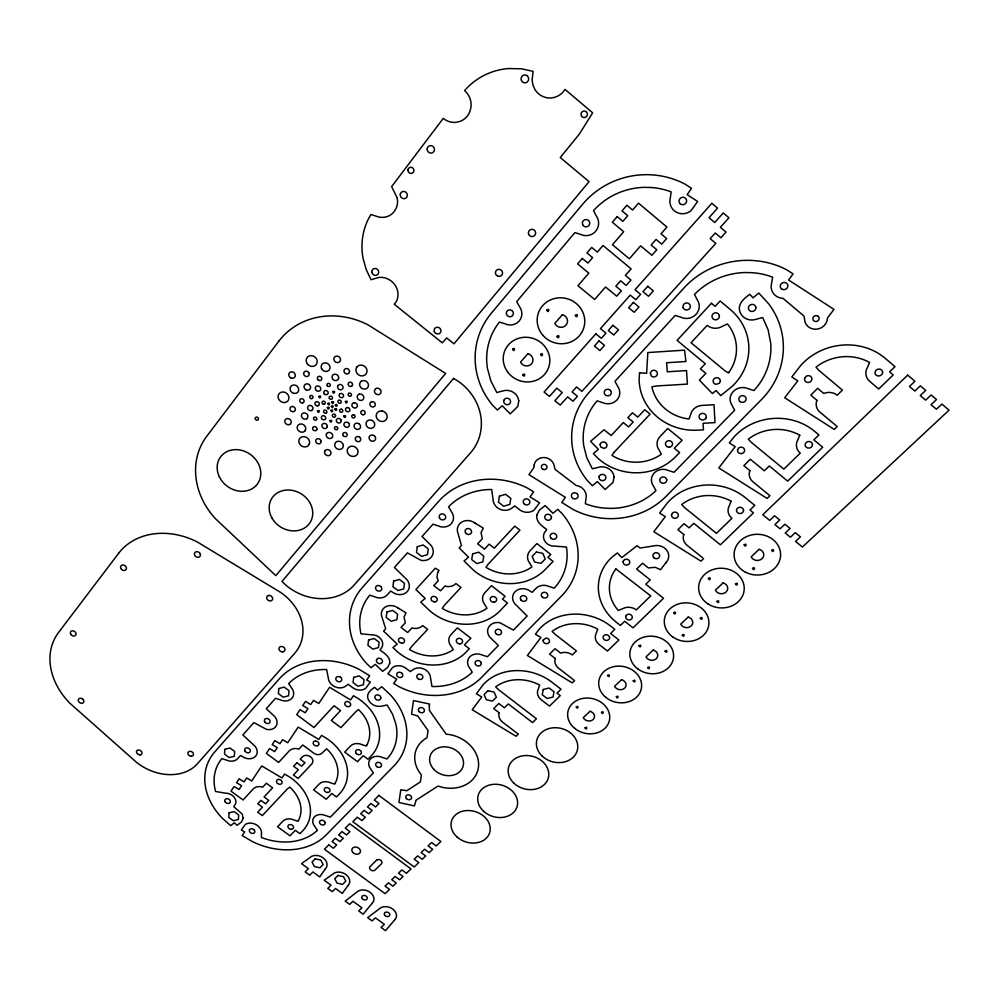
<?xml version="1.0" encoding="UTF-8"?>
<svg xmlns="http://www.w3.org/2000/svg" width="999" height="999" viewBox="0 0 999 999"><rect width="100%" height="100%" fill="white"/><g stroke="black" fill="none" stroke-linecap="round" stroke-linejoin="round"><path stroke-width="1.5" d="M665.883 562.724L660.539 569.717L655.307 567.307L648.388 567.944L642.507 563.261L636.638 569.093L650.212 579.882L645.804 584.215L663.523 598.276L633.029 627.834L624.687 621.266L620.416 625.436L616.246 622.165A51.523 45.03 7.9 0 1 612.325 556.868L617.32 552.971L621.853 557.554L637.1 545.716L640.034 548.051L653.421 545.966A11.563 10.227 6.8 0 1 666.783 550.287A11.563 10.227 6.8 0 1 665.883 562.724L665.571 563.124M475.574 523.576L475.199 523.201A11.251 9.965 21.2 0 0 461.688 522.115A11.251 9.965 21.2 0 0 458.116 533.741L461.451 545.491L459.19 547.964L468.581 557.18L464.023 560.951L473.176 569.929A50.912 45.18 18.2 0 0 545.429 569.33L553.071 561.401L547.964 557.367L550.749 554.47L536.913 543.556L529.994 550.861A11.276 9.965 15.6 0 0 529.645 563.049L531.93 566.945L530.894 567.669A39.835 35.352 18.2 0 1 487.15 568.044L485.964 567.32L488.036 564.323L519.93 530.169L514.772 526.111L494.28 548.151L489.148 544.13L484.503 549.163L477.659 543.806L482.305 538.773L481.056 532.654L483.266 528.084L475.199 523.201M398.663 608.403L398.214 608.141A10.814 9.216 23.7 0 0 385.327 606.98A10.814 9.216 23.7 0 0 382.217 617.807L385.676 628.833L383.591 631.118L397.202 644.08L392.944 647.539L397.427 651.81A48.901 41.783 21.6 0 0 466.146 652.047L469.355 648.726L464.398 644.917L470.829 638.211L457.392 627.859L450.999 634.602A10.827 9.228 19.6 0 0 450.986 646.003L453.246 649.662L452.285 650.337A38.274 32.705 21.6 0 1 410.689 650.199L409.528 649.512L411.426 646.74L427.622 629.395L422.652 625.574A10.627 9.066 22.4 0 1 413.087 628.221L412 627.859L407.692 632.517L401.061 627.434L405.357 622.777L404.008 617.045L406.006 612.799L398.214 608.141M378.883 795.404L374.3 800.037L378.971 803.508L375.549 806.955L370.879 803.496L367.482 806.93L372.14 810.389L368.731 813.81L364.086 810.364L360.701 813.785L365.347 817.219L361.963 820.616L357.33 817.194L352.847 821.715L414.198 866.982L418.781 862.599L414.21 859.215L417.657 855.906L422.24 859.29L425.711 855.981L421.116 852.584L424.587 849.25L429.183 852.659L432.679 849.325L428.072 845.903L431.58 842.557L436.188 845.978L440.884 841.495L378.721 795.291M512.587 349.238C514.473 353.434 515.709 345.979 512.587 349.238M518.756 400.761L517.844 406.381L510.214 413.861L502.235 405.756L497.352 410.04L492.507 405.132A77.747 73.526 17.4 0 1 491.496 313.024L582.579 204.32A81.856 79.67 -10 0 1 685.102 184.166L691.483 188.312L687.15 194.668L697.652 201.486L690.971 210.702A13.074 12.675 -31.1 0 1 682.367 213.736L680.843 213.636A13.074 12.675 -31.1 0 1 670.292 198.114L671.141 191.883A69.431 67.57 -9.9 0 0 650.724 187.462L643.718 187.362A69.431 67.57 -9.9 0 0 594.368 209.703L593.531 210.639L596.366 216.059A12.575 12.463 12.4 0 1 580.769 234.453L574.887 232.605L516.72 301.611L519.542 306.718A12.125 11.576 27.7 0 1 505.057 323.813L499.475 322.04L496.778 325.674A65.959 62.375 17.4 0 0 487.475 368.581L490.884 381.006L496.828 392.545L502.859 390.921A11.788 10.952 21.9 0 1 518.031 397.914L518.756 400.761M522.814 374.812C524.675 378.958 525.924 371.603 522.814 374.812M534.14 465.022L534.078 467.257L528.983 474.687L565.372 497.352L561.75 502.397L573.189 509.515A76.523 70.33 9.5 0 0 666.058 496.378L761.513 399.513A80.732 75.849 -6.2 0 0 768.581 303.696L758.803 293.019L753.021 297.852L749.774 294.305C744.155 298.339 737.162 304.046 739.972 311.913A12.837 12.038 -15.4 0 0 755.956 319.318L762.687 317.507L768.144 329.882L770.704 343.044A68.494 64.336 -6.1 0 1 757.042 386.963L753.933 390.547L748.239 388.736A12.425 11.426 -6.2 0 0 733.341 391.421A12.425 11.426 -6.2 0 0 732.067 405.319L734.615 410.289L674.025 472.302L668.468 470.517A11.863 10.752 4.8 0 0 654.32 472.889A11.863 10.752 4.8 0 0 653.408 485.964L655.968 490.659L655.169 491.433A64.91 59.64 9.5 0 1 609.939 508.379L603.646 508.041A64.91 59.64 9.5 0 1 585.339 503.721L585.963 498.638A11.576 10.465 13 0 0 576.136 485.427L555.057 469.38L554.333 466.483A10.252 9.353 16.1 0 0 544.492 457.554A10.252 9.353 16.1 0 0 534.14 465.022M540.571 354.458C542.445 358.666 543.743 351.198 540.571 354.458M755.881 307.355L755.669 309.053A3.771 3.546 -15.4 0 1 749.675 310.689L749.075 310.065A3.771 3.546 -15.4 0 1 750.786 304.658A3.771 3.546 -15.4 0 1 755.881 307.355M536.863 515.047C535.676 521.765 542.057 526.073 546.728 529.482L545.679 530.981A10.04 8.941 14.6 0 0 545.317 541.908L547.09 543.706A10.04 8.941 14.6 0 0 554.383 546.078L566.408 547.052L566.545 547.764A61.701 54.495 18.1 0 1 556.83 585.127L554.258 588.136L549.075 586.45A11.164 9.728 14.9 0 0 535.939 588.423L532.142 592.357L530.469 591.333A11.101 9.653 16.3 0 0 514.997 591.783A11.101 9.653 16.3 0 0 516.683 605.606L527.147 616.008L513.399 630.107L499.975 622.752A10.939 9.378 17.5 0 0 488.486 627.497A10.939 9.378 17.5 0 0 491.708 638.96L498.376 645.504L487.412 656.743L482.355 655.082A10.777 9.128 18.3 0 0 469.805 656.818A10.777 9.128 18.3 0 0 469.705 668.081L472.252 672.202L471.578 672.851A59.253 50.4 21.4 0 1 431.955 686.513L430.532 677.759A10.627 8.904 21 0 0 423.738 668.905A10.627 8.904 21 0 0 412.5 670.042L410.289 671.603L406.156 668.456A10.602 8.866 22.1 0 0 400.449 665.908L399.213 665.759A10.602 8.866 22.1 0 0 392.52 667.544L387.874 673.838L396.703 679.183L393.718 683.453L399.051 686.688A69.855 59.428 21.4 0 0 481.593 677.359L561.513 596.016A72.727 64.248 18.1 0 0 562.462 514.035L557.792 509.34L552.934 513.311L545.217 505.556L539.26 510.277L536.863 515.047M546.84 310.19C548.726 314.498 550.049 306.818 546.84 310.19M543.131 640.209L543.306 641.658A3.234 2.772 14.6 0 0 547.44 643.556L548.176 643.256A3.234 2.772 14.6 0 0 545.978 638.061L543.131 640.209M557.005 336.438C558.866 340.696 560.202 333.129 557.005 336.438M575.362 315.422C577.235 319.73 578.608 312.038 575.362 315.422M576.273 707.067C577.922 710.551 579.158 704.557 576.273 707.067M585.077 727.896C586.7 731.343 587.949 725.424 585.077 727.896M600.112 444.518L600.674 446.94L603.821 448.376A3.484 3.197 10 0 0 605.007 442.307L604.133 442.033A3.484 3.197 10 0 0 600.112 444.518M614.073 476.973L612.986 482.392L605.132 489.522L597.377 481.618L592.37 485.701L587.662 480.919A77.447 71.266 5 0 1 589.398 392.083L683.728 288.236A82.055 76.598 -11.5 0 1 786.837 269.88L793.094 273.926L788.573 280.007L833.978 309.378L827.409 318.019L827.11 320.554A11.526 10.602 -18.2 0 1 814.784 329.195A11.526 10.602 -18.2 0 1 804.582 319.33L804.02 316.059L782.979 298.314L781.717 298.214A13.074 12.2 -20.1 0 1 771.628 283.154L772.652 277.16A69.605 64.972 -11.5 0 0 752.372 272.702L745.366 272.527A69.605 64.972 -11.5 0 0 695.366 293.544L694.492 294.43L697.177 299.688A12.587 12 -8.8 0 1 681.043 317.257L675.212 315.409L614.972 381.331L617.657 386.288A12.025 11.264 8.8 0 1 616.932 399.987A12.025 11.264 8.8 0 1 602.647 402.622L597.115 400.849L594.305 404.333A65.697 60.452 5 0 0 583.716 445.616L586.75 457.629L592.357 468.818L598.438 467.32A11.713 10.652 10.4 0 1 613.423 474.225L614.073 476.973M601.498 712.399C603.121 715.883 604.407 709.889 601.498 712.399M639.497 372.852L639.123 379.632A55.632 51.898 -2.9 0 0 697.502 430.169L703.458 429.845L703.059 423.276L715.009 422.639L713.998 404.732L701.972 405.407A12.213 11.251 -1.5 0 0 690.709 414.423L689.01 418.968L687.537 418.793A43.531 40.609 -2.9 0 1 652.197 388.186L651.885 386.788L656.281 385.976L687.387 384.103L686.513 370.592L667.257 371.79L666.62 362.749L685.938 361.526L684.54 350.162L647.814 352.56L646.653 373.239L639.497 372.852M609.602 637.524L609.565 638.261A3.272 2.822 11 0 1 604.245 639.66A3.272 2.822 11 0 1 605.244 634.877L606.081 634.765A3.272 2.822 11 0 1 609.602 637.524M607.579 675.449C609.24 679.008 610.539 672.851 607.579 675.449M623.089 561.475L623.039 562.25A3.372 2.972 9.2 0 0 629.42 563.523L629.695 562.799A3.372 2.972 9.2 0 0 627.01 559.215L624.487 559.602L623.089 561.475M616.333 696.79C617.969 700.311 619.28 694.23 616.333 696.79M625.736 616.42L625.686 617.17A3.322 2.872 9.5 0 0 629.233 619.954L630.082 619.842A3.322 2.872 9.5 0 0 632.242 616.745A3.322 2.872 9.5 0 0 629.008 614.198A3.322 2.872 9.5 0 0 625.736 616.42M650.299 372.977L651.473 376.173A3.596 3.372 1.8 0 0 657.23 372.552L656.805 371.765A3.596 3.372 1.8 0 0 651.81 370.829L650.299 372.977M633.254 680.806C634.889 684.365 636.238 678.209 633.254 680.806M639.01 645.754C640.671 649.4 642.045 643.081 639.01 645.754M429.308 705.719L429.37 710.389L446.128 734.103L450.749 734.777A32.53 26.486 18.8 0 1 478.334 767.969A32.53 26.486 18.8 0 1 442.42 787.349L437.974 786.076L416.046 800.224L414.398 805.918L398.951 802.497L400.761 789.784L406.868 790.709L420.367 781.917L421.416 774.924A32.53 26.486 18.8 0 1 426.985 737.749L428.059 730.519L417.669 715.896L411.538 714.185L413.474 700.586L429.57 704.02L429.308 705.719M647.689 667.594C649.338 671.191 650.711 664.959 647.689 667.594M224.85 749.325L224.5 754.12L229.233 757.592L234.315 756.28L234.69 751.485L229.945 748.001L224.85 749.325M671.54 514.51L671.653 516.108A3.459 3.097 4.7 0 0 676.036 518.131L676.847 517.782A3.459 3.097 4.7 0 0 674.712 512.075L673.014 512.562L671.54 514.51M665.109 651.136C666.758 654.782 668.169 648.463 665.109 651.136M229.108 812.786L228.759 817.369L233.379 820.728L238.349 819.517L238.724 814.947L234.091 811.575L229.108 812.786M673.726 612.762C675.386 616.483 676.835 609.989 673.726 612.762M682.329 635.139C683.978 638.823 685.426 632.417 682.329 635.139M261.451 833.653L261.401 837.474A54.658 42.845 24.7 0 0 276.636 841.445L281.768 841.932A54.658 42.845 24.7 0 0 316.845 830.856L317.42 830.306L314.922 826.66A9.928 7.78 22.8 0 1 314.46 816.845A9.928 7.78 22.8 0 1 325.686 815.596L330.319 817.157L373.351 772.964L370.841 769.143A10.24 8.254 21.5 0 1 370.567 758.815A10.24 8.254 21.5 0 1 382.255 757.392L386.988 758.978L389.148 756.418A56.668 46.091 23.6 0 0 395.941 724.275L392.657 714.397L387.137 705.007L381.93 706.081A10.49 8.666 22.6 0 1 368.469 699.937C365.484 694.455 370.417 689.959 374.662 687.312L377.585 690.059L381.743 686.725L390.547 695.017A66.796 54.333 23.6 0 1 393.918 765.971L326.099 835.002A64.436 50.512 24.7 0 1 252.048 841.395L242.145 835.564L244.63 831.892L241.333 829.944L245.242 824.562A9.79 7.555 24.9 0 1 251.199 823.139L252.322 823.288A9.79 7.555 24.9 0 1 261.451 833.653M719.367 316.071L719.292 316.995A3.721 3.521 -11.1 0 1 713.174 318.993A3.721 3.521 -11.1 0 1 714.51 312.999L715.471 312.812A3.721 3.521 -11.1 0 1 719.367 316.071M720.404 380.781L719.467 383.241L716.008 384.328A3.646 3.384 -5.1 0 1 713.199 380.344L713.523 379.508A3.646 3.384 -5.1 0 1 720.404 380.781M700.311 618.156C701.96 621.89 703.458 615.396 700.311 618.156M708.403 578.496C710.064 582.305 711.6 575.636 708.403 578.496M278.833 688.536L278.371 693.593L283.216 697.202L288.536 695.779L289.023 690.721L284.166 687.087L278.833 688.536M716.92 601.448C718.568 605.219 720.104 598.651 716.92 601.448M737.587 449.712L737.662 451.386A3.596 3.259 -3 0 0 742.17 453.471L743.019 453.096A3.596 3.259 -3 0 0 740.921 447.115L739.148 447.652L737.587 449.712M735.489 583.916C737.137 587.737 738.711 581.068 735.489 583.916M743.518 510.277L743.443 511.101A3.521 3.134 -0.3 0 1 737.624 512.737A3.521 3.134 -0.3 0 1 738.935 507.43L739.847 507.292A3.521 3.134 -0.3 0 1 743.518 510.277M744.155 544.88C745.828 548.788 747.439 541.945 744.155 544.88M376.473 659.964L376.473 661.238A3.122 2.622 23.3 0 0 380.844 663.486A3.122 2.622 23.3 0 0 381.73 659.44L381.181 658.94A3.122 2.622 23.3 0 0 376.473 659.964M752.584 568.419C754.233 572.277 755.856 565.521 752.584 568.419M380.806 697.851L380.744 698.463A3.084 2.547 22.6 0 1 376.111 699.425L375.562 698.95A3.084 2.547 22.6 0 1 376.436 695.004A3.084 2.547 22.6 0 1 380.744 697.215L380.806 697.851M771.74 550.324C773.388 554.233 775.049 547.377 771.74 550.324M804.595 378.371L804.645 380.144A3.746 3.422 -12.4 0 0 809.29 382.292L810.177 381.905A3.746 3.422 -12.4 0 0 808.129 375.612L806.28 376.186L804.595 378.371M397.028 197.54C398.738 203.621 396.353 210.514 391.358 214.385A17.27 16.159 54.6 0 1 379.245 217.145L370.916 214.523L368.581 218.606A65.31 61.776 46.1 0 0 363.074 258.404L366.296 269.792L371.091 279.732L378.396 277.51A16.621 15.422 42.7 0 1 394.692 284.578A16.621 15.422 42.7 0 1 396.153 301.81L394.255 304.258L442.257 342.832L446.678 337.949L453.983 343.818L589.048 181.643L560.264 157.53L579.27 134.178L592.657 112.812L564.997 89.398A18.519 17.832 -88 0 1 555.919 96.928L552.672 97.79A18.519 17.832 -88 0 1 535.089 89.785L532.917 85.04L532.105 79.845L533.154 71.354L521.291 68.781L508.116 68.556A68.919 66.945 74.8 0 0 467.332 87.575L464.597 90.597A18.132 17.233 72.6 0 1 470.954 107.38L469.742 111.9A18.132 17.233 72.6 0 1 460.327 121.291L455.981 122.34A18.132 17.233 72.6 0 1 443.256 118.369L391.645 186.601L397.028 197.54M812.462 444.617L812.362 445.479A3.671 3.284 -8 0 1 806.28 447.252A3.671 3.284 -8 0 1 807.766 441.658L808.703 441.508A3.671 3.284 -8 0 1 812.462 444.617M353.658 677.384L353.047 682.542L357.917 686.226L363.411 684.752L364.048 679.595L359.165 675.911L353.658 677.384M368.581 640.047L367.919 645.354L372.864 649.113L378.471 647.577L379.145 642.257L374.188 638.486L368.581 640.047M386.9 612L386.201 617.432L391.196 621.253L396.89 619.655L397.614 614.223L392.607 610.389L386.9 612M393.618 581.106L392.907 586.663L397.952 590.546L403.721 588.886L404.458 583.341L399.413 579.432L393.618 581.106M417.27 546.703L416.483 552.41L421.59 556.368L427.485 554.632L428.284 548.926L423.164 544.954L417.27 546.703M503.846 400.374L503.771 401.935A3.472 3.222 21.9 0 0 508.603 404.458A3.472 3.222 21.9 0 0 509.802 399.525L509.203 398.951A3.472 3.222 21.9 0 0 503.846 400.374M882.604 372.29L882.479 373.201A3.846 3.447 -16.4 0 1 876.111 375.137A3.846 3.447 -16.4 0 1 877.784 369.23L878.77 369.043A3.846 3.447 -16.4 0 1 882.604 372.29M321.091 441.483L320.791 442.694A2.797 2.473 34.3 0 1 316.408 442.782A2.797 2.473 34.3 0 1 317.382 438.773A2.797 2.473 34.3 0 1 321.091 441.483M472.627 553.896L471.74 559.627L476.835 563.598L482.842 561.863L483.753 556.143L478.646 552.147L472.627 553.896M551.386 517.594L551.273 518.306A3.372 3.022 15.2 0 1 546.041 519.567L545.466 519.018A3.372 3.022 15.2 0 1 546.69 514.435A3.372 3.022 15.2 0 1 551.361 516.87L551.386 517.594M499.425 496.166L498.451 502.135L503.646 506.243L509.827 504.395L510.826 498.414L505.619 494.293L499.425 496.166M599.15 476.461L599.038 477.947A3.447 3.134 10.4 0 0 603.796 480.432A3.447 3.134 10.4 0 0 605.144 475.686L604.57 475.124A3.447 3.134 10.4 0 0 599.15 476.461M331.343 406.306C332.48 410.502 334.765 403.908 331.343 406.306M543.244 689.497L542.245 694.755L547.115 698.513L553.009 697.027L554.033 691.77L549.138 687.999L543.244 689.497M318.856 396.428C319.755 400.674 322.44 394.23 318.856 396.428M317.47 410.926C318.356 415.147 321.016 408.766 317.47 410.926M327.797 403.446C328.683 407.692 331.381 401.261 327.797 403.446M327.385 407.592C328.271 411.825 330.956 405.407 327.385 407.592M332.829 391.67C333.716 395.941 336.438 389.46 332.829 391.67M340.497 359.99L340.309 360.789A3.459 3.134 38.8 0 1 333.891 359.578L333.853 358.728A3.459 3.134 38.8 0 1 337.5 356.144A3.459 3.134 38.8 0 1 340.497 359.99M331.78 402.098C332.667 406.343 335.364 399.912 331.78 402.098M338.661 378.059L338.461 378.858A3.447 3.097 37.5 0 1 332.08 377.634L332.055 376.798A3.447 3.097 37.5 0 1 335.676 374.25A3.447 3.097 37.5 0 1 338.661 378.059M330.944 410.389C331.83 414.61 334.528 408.216 330.944 410.389M327.297 426.498L327.135 427.147A2.81 2.498 34.9 0 1 323.651 428.296A2.81 2.498 34.9 0 1 322.04 424.8L322.377 424.238A2.81 2.498 34.9 0 1 327.297 426.498M337.724 385.989L337.562 386.65A2.86 2.572 36.6 0 0 342.545 388.948L342.894 388.361A2.86 2.572 36.6 0 0 341.283 384.777A2.86 2.572 36.6 0 0 337.724 385.989M326.436 434.041L326.248 434.815A3.372 2.985 34.1 0 0 329.183 438.486A3.372 2.985 34.1 0 0 332.729 436.076L332.692 435.264A3.372 2.985 34.1 0 0 326.436 434.041M329.907 420.679C330.794 424.887 333.479 418.531 329.907 420.679M335.352 404.907C336.238 409.153 338.948 402.722 335.352 404.907M334.927 409.041C335.814 413.286 338.511 406.868 334.927 409.041M324.725 451.223L324.538 451.985A3.347 2.96 33.2 0 0 327.447 455.619A3.347 2.96 33.2 0 0 330.969 453.246L330.944 452.447A3.347 2.96 33.2 0 0 324.725 451.223M345.367 401.536C346.228 405.794 348.963 399.338 345.367 401.536M343.831 416.034C344.705 420.267 347.415 413.873 343.831 416.034M243.169 818.281L241.583 821.877L237.1 825.286L234.303 822.789L230.682 825.661L222.253 818.156A64.548 50.674 25.2 0 1 214.897 751.735L279.545 678.596A66.908 54.508 24.1 0 1 359.028 669.305L369.667 675.724L366.733 679.994L370.267 682.117L365.709 688.323A10.514 8.716 23.8 0 1 359.165 690.059L357.942 689.909A10.514 8.716 23.8 0 1 352.322 687.387L348.214 684.29L346.104 685.814A10.502 8.679 24.7 0 1 335.202 686.912A10.502 8.679 24.7 0 1 328.334 678.234L326.636 669.555A56.756 46.229 24.1 0 0 289.285 682.979L288.686 683.603L291.333 687.574A10.365 8.442 26.6 0 1 291.933 698.289A10.365 8.442 26.6 0 1 280.332 699.887L275.537 698.289L266.258 708.691L272.827 714.797A10.24 8.229 26.5 0 1 276.573 725.237A10.24 8.229 26.5 0 1 266.508 729.395L253.883 722.602L242.844 734.989L252.959 744.292A10.102 8.004 26.5 0 1 255.582 756.255A10.102 8.004 26.5 0 1 242.108 756.355L240.559 755.456L237.625 758.716A10.065 7.942 27.1 0 1 226.511 760.114L221.915 758.578L220.017 761.051A54.77 42.982 25.2 0 0 215.609 791.508L225.886 793.218A8.716 6.768 26.2 0 1 232.193 795.341L233.841 796.827A8.716 6.768 26.2 0 1 234.515 805.506L233.766 806.655L242.22 814.098L243.169 818.281M389.76 663.124L387.787 667.282L382.617 671.303L375.249 664.347L371.079 667.744L366.608 663.536A69.893 59.503 22 0 1 362.412 587.499L438.673 501.348A72.752 64.348 18.9 0 1 527.847 488.274L533.603 491.858L530.069 496.903L539.547 502.797L534.078 510.102A11.464 10.315 17.2 0 1 526.648 512.3L525.299 512.162A11.464 10.315 17.2 0 1 519.193 509.415L514.81 505.944L512.362 507.767A11.426 10.265 19.1 0 1 500.137 509.34A11.426 10.265 19.1 0 1 493.044 499.5L491.695 489.51A61.701 54.583 18.9 0 0 449.238 506.118L448.539 506.868L451.236 511.376A11.264 9.99 23.4 0 1 451.236 523.751A11.264 9.99 23.4 0 1 438.236 525.911L432.992 524.213L422.04 536.488L428.971 543.331A11.101 9.715 23.7 0 1 432.48 555.269A11.101 9.715 23.7 0 1 421.041 560.339L407.43 552.872L394.418 567.469L405.082 577.897A10.939 9.428 24.1 0 1 407.267 591.583A10.939 9.428 24.1 0 1 392.307 592.07L390.646 591.071L387.2 594.904A10.902 9.353 25.1 0 1 374.787 596.815L369.78 595.179L367.532 598.076A59.303 50.487 22 0 0 360.839 633.166L361.001 633.828L372.115 634.865A9.428 7.93 23.9 0 1 378.971 637.125L380.706 638.786A9.428 7.93 23.9 0 1 380.931 648.726L380.045 650.049C384.353 653.209 390.459 656.88 389.76 663.124M437.662 572.489L436.95 577.347L438.261 580.756L433.803 585.601L440.534 590.809L444.992 585.976L446.103 586.351A10.827 9.428 21.5 0 0 455.931 583.541L460.989 587.462L444.193 605.494L442.22 608.379L443.394 609.078A39.011 33.966 20.5 0 0 485.989 608.965L486.988 608.266L484.715 604.495A11.039 9.578 18.2 0 1 484.865 592.707L491.496 585.701L505.132 596.316L502.46 599.113L507.492 603.034L500.174 610.651A49.85 43.407 20.5 0 1 429.807 610.826L420.754 602.097L425.149 598.476L415.871 589.522L435.302 568.194L439.036 570.441L437.662 572.489M499.25 712.874L498.951 713.761A10.44 8.691 16.2 0 0 502.734 722.252L518.269 734.103L516.046 736.263L472.227 709.752L481.718 696.99L476.423 693.768L482.817 685.127A48.214 40.235 15.6 0 1 552.047 682.292L561.026 689.223L557.005 693.131L560.264 695.641L549.487 706.118L541.371 699.874A10.814 9.091 14.4 0 1 538.361 688.798L539.66 685.127L538.511 684.502A37.737 31.481 15.6 0 0 496.64 686.213L495.679 686.925L498.401 689.572L536.451 718.756L532.542 722.552L508.254 703.945L504.383 707.779L498.788 703.496L493.668 708.591L499.25 712.874M555.319 658.528L554.982 659.465A10.752 9.153 13.5 0 0 558.728 668.319L574.575 680.606L572.227 682.879L527.385 655.494L540.859 637.537L535.427 634.203L538.848 629.62A49.65 42.37 12.7 0 1 610.639 626.073L614.81 629.345L610.576 633.478L618.881 639.997L607.479 651.048L599.213 644.58A11.139 9.578 11 0 1 596.316 633.004L597.752 629.145L596.565 628.508A38.861 33.154 12.7 0 0 553.146 630.631L552.135 631.393L554.907 634.14L576.411 650.911L572.302 654.957A10.752 9.153 13.5 0 0 561.75 652.759L560.726 653.171L555.019 648.726L549.612 654.108L555.319 658.528M683.853 534.552L683.441 535.589A11.513 10.202 3.8 0 0 687.075 545.304L703.608 558.578L700.973 561.138L653.821 531.705L665.346 516.658L659.627 513.074L667.407 502.872A53.222 47.215 2.6 0 1 745.192 497.564L754.757 505.357L749.974 510.014L753.433 512.837L720.416 544.817L693.756 523.314L689.16 527.872L683.978 523.701L677.884 529.757L683.853 534.552M731.093 501.211L729.37 505.519A11.976 10.664 -0.3 0 0 731.942 518.281L716.483 533.366L684.54 507.579L681.68 504.582L682.804 503.721A41.646 36.951 2.6 0 1 729.844 500.536L731.093 501.211M749.924 470.654L749.487 471.753A11.951 10.727 -3.3 0 0 753.046 481.918L769.929 495.729L767.132 498.439L718.805 467.932L735.227 446.665L729.357 442.944L733.528 437.512A55.307 49.588 -4.6 0 1 814.497 431.231L818.93 434.927L813.86 439.872L822.714 447.215L787.687 481.118L769.267 465.984L764.372 470.791L750.299 459.253L743.843 465.671L749.924 470.654M799.762 435.202L797.864 439.747A12.475 11.189 -8 0 0 800.261 453.121L783.853 469.118L751.236 442.307L748.326 439.185L749.512 438.274A43.282 38.799 -4.6 0 1 798.476 434.49L799.762 435.202M816.982 400.324L816.495 401.486A12.475 11.251 -11.7 0 0 819.979 412.175L837.237 426.548L834.265 429.433L784.69 397.764L797.801 380.869L791.795 377.023L800.649 365.559A57.792 51.985 -13 0 1 885.014 358.166L895.004 366.621L889.597 371.878L893.218 374.937L878.733 388.973L869.717 381.381A13.074 11.713 -16.4 0 1 867.519 367.295L869.592 362.487L868.268 361.75A45.23 40.684 -13 0 0 817.257 366.208L815.996 367.182L818.955 370.442L842.407 390.097L837.187 395.229A12.475 11.251 -11.7 0 0 825.087 392.982L823.85 393.531L817.619 388.311L810.763 395.142L816.982 400.324M316.87 429.383L316.371 430.232A2.248 1.986 35.2 0 1 312.837 429.42A2.248 1.986 35.2 0 1 314.498 426.598A2.248 1.986 35.2 0 1 316.87 429.383M349.463 372.14L348.813 373.251A2.872 2.61 37.4 0 1 344.28 372.227A2.872 2.61 37.4 0 1 346.453 368.531A2.872 2.61 37.4 0 1 349.463 372.14M298.439 820.466L297.964 821.29L293.956 819.942A9.865 7.667 23.7 0 0 282.867 821.178L277.572 826.747L290.01 835.826L295.342 830.306L299.937 833.678L302.622 830.906A44.73 34.915 24.9 0 0 289.735 777.11L284.615 774.075L281.98 777.959L261.701 765.933L251.711 780.956L246.666 777.971L244.118 781.83L239.086 778.845L236.551 782.692L241.583 785.676L239.061 789.497L234.028 786.525L230.994 791.146L243.082 799.974L253.209 788.973A9.753 7.63 25.2 0 1 261.676 786.875L262.687 787.2L266.358 783.228L272.602 787.811L264.098 796.952L268.756 800.374L265.584 803.77L260.926 800.361L257.767 803.758L262.412 807.155L257.692 812.212L262.325 815.596L287.325 788.96L289.722 787.1L290.622 787.936A35.002 27.323 24.9 0 1 298.439 820.466M309.265 444.13L308.616 445.242A5.582 4.92 34.9 0 1 301.136 445.641A5.582 4.92 34.9 0 1 299.812 438.374L300.761 437.5A5.582 4.92 34.9 0 1 307.305 437.962A5.582 4.92 34.9 0 1 309.265 444.13M339.548 394.168L339.273 394.63A2.285 2.048 36 0 0 342.732 397.352L343.119 396.99A2.285 2.048 36 0 0 342.62 393.981A2.285 2.048 36 0 0 339.548 394.168M325.574 418.693L325.312 419.143A2.26 2.01 35.4 0 1 322.277 419.318A2.26 2.01 35.4 0 1 321.753 416.358L322.14 415.996A2.26 2.01 35.4 0 1 325.574 418.693M356.93 366.945L356.243 368.132A5.757 5.232 36.7 0 0 364.96 375.037L365.959 374.101A5.757 5.232 36.7 0 0 364.735 366.433A5.757 5.232 36.7 0 0 356.93 366.945M335.115 783.303L334.615 784.153L330.519 782.779A10.065 7.98 23.1 0 0 319.131 784.128L313.624 789.909L326.248 799.237L331.793 793.481L336.463 796.94L339.26 794.068A45.604 36.326 24.3 0 0 326.785 738.511L321.578 735.401L318.831 739.435L298.189 727.11L287.737 742.719L282.605 739.66L279.945 743.668L274.812 740.609L272.165 744.605L277.285 747.652L274.638 751.623L269.53 748.588L266.358 753.383L278.621 762.437L289.161 750.998A9.94 7.942 24.7 0 1 297.877 748.775L298.901 749.113L302.734 744.979L313.823 753.209A5.994 4.82 24.1 0 0 321.928 753.159L326.636 748.838L327.56 749.7A35.689 28.422 24.3 0 1 335.115 783.303M366.758 745.154L366.233 746.028L362.063 744.642A10.252 8.279 22.5 0 0 350.387 746.103L344.68 752.11L357.492 761.675L363.236 755.694L367.982 759.24L370.879 756.255A46.466 37.712 23.9 0 0 358.766 698.913L353.471 695.716L350.599 699.912L329.608 687.3L318.731 703.508L313.511 700.374L310.726 704.532L305.519 701.398L302.759 705.544L307.967 708.666L305.219 712.786L300.012 709.677L296.715 714.647L313.961 727.509L334.053 705.744L340.497 710.564L331.318 720.454L340.921 727.634L355.919 711.613L358.491 709.59L359.415 710.476A36.364 29.52 23.9 0 1 366.758 745.154M325.324 868.955L319.717 876.91L312.912 871.952L309.727 875.161L305.195 871.865L308.379 868.643L301.548 863.673L309.84 857.641A9.778 7.53 22.4 0 1 323.064 857.779A9.778 7.53 22.4 0 1 325.324 868.955M614.285 452.06L611.925 455.369L613.186 456.143A42.308 39.173 6.1 0 0 660.177 455.007L661.326 454.195L659.053 449.975A12.013 11.014 3.1 0 1 659.964 436.613L667.732 428.496L682.117 440.222L674.313 448.276L679.607 452.584L675.724 456.593A54.071 50.062 6.1 0 1 598.101 458.429L593.356 453.583L598.426 449.388L590.584 441.333L604.07 429.77L611.163 435.514L623.276 422.565L628.608 426.898L633.191 422.028L627.847 417.682L632.442 412.762L637.799 417.132L644.73 409.74L650.099 414.11L614.285 452.06M347.977 885.539L342.295 893.418L335.527 888.486L332.317 891.657L327.797 888.373L331.019 885.189L324.225 880.244L332.567 874.3A9.753 7.492 21.4 0 1 345.816 874.462A9.753 7.492 21.4 0 1 347.977 885.539M729.332 371.728L728.446 372.952L724.675 370.579L691.046 342.732L707.23 325.374A12.662 11.963 -11.1 0 0 722.527 326.223L727.409 323.938L728.333 325.087A43.906 41.321 -5 0 1 729.332 371.728M705.868 418.169L705.331 418.881A3.596 3.309 -1.5 0 1 700.262 419.155L699.65 418.506A3.596 3.309 -1.5 0 1 700.199 414.273A3.596 3.309 -1.5 0 1 704.819 414.023A3.596 3.309 -1.5 0 1 705.868 418.169M372.177 903.296L363.161 914.185L358.678 910.926L361.938 907.804L352.947 901.26L349.7 904.395L345.204 901.123L356.855 892.107A9.728 7.443 20.5 0 1 370.105 892.307A9.728 7.443 20.5 0 1 372.177 903.296M615.908 568.931L615.134 569.967A40.322 35.24 7.9 0 0 617.482 609.477L618.344 610.451L622.627 608.728A11.276 9.765 9.5 0 1 636.313 609.914L650.699 595.879L615.908 568.931M278.883 341.121L206.768 436.238A72.465 62.6 34.6 0 0 215.16 518.419L275.824 575.661L445.641 373.451L368.107 324.912A75.437 67.932 36.7 0 0 278.883 341.121M118.569 553.371L58.516 632.542A66.371 52.273 32.5 0 0 69.768 703.121L136.551 762.362A45.305 35.402 29.5 0 0 197.565 763.598L294.655 653.334A47.815 39.573 29.4 0 0 280.744 592.482L197.215 541.92A68.831 56.331 33.2 0 0 118.569 553.371M394.642 919.892L385.527 930.668L381.069 927.422L384.353 924.337L375.412 917.819L372.14 920.928L367.669 917.669L379.408 908.765A9.703 7.393 19.6 0 1 392.669 909.003A9.703 7.393 19.6 0 1 394.642 919.892M453.558 378.409L281.98 581.455L286.139 585.377A49.363 42.283 29.3 0 0 354.22 584.964L470.429 452.934A52.36 47.777 28.5 0 0 458.916 381.755L453.558 378.409M617.17 216.596L612.35 222.24L623.688 231.718L612.449 244.718L629.345 258.778L640.634 245.866L651.897 255.282L656.793 249.738L651.161 245.017L656.068 239.435L661.713 244.168L666.645 238.574L661.001 233.828L666.945 227.073L638.498 203.159L632.604 210.015L626.897 205.232L622.027 210.926L627.722 215.697L622.864 221.353L617.17 216.596M582.28 258.429L577.609 263.886L588.811 273.139L577.946 285.714L594.63 299.463L605.556 286.988L616.683 296.179L621.415 290.821L615.846 286.214L620.591 280.806L626.173 285.427L630.956 280.02L625.362 275.387L631.118 268.856L603.021 245.492L597.327 252.11L591.695 247.44L586.975 252.947L592.594 257.605L587.899 263.074L582.28 258.429M316.621 419.48L316.046 420.017A1.686 1.498 35.8 0 1 313.586 418.768A1.686 1.498 35.8 0 1 315.397 417.082A1.686 1.498 35.8 0 1 316.621 419.48M348.626 393.481L348.364 393.781A1.711 1.548 35.6 0 0 349.588 396.228A1.711 1.548 35.6 0 0 351.448 394.505A1.711 1.548 35.6 0 0 348.951 393.244L348.626 393.481M527.834 353.721L520.566 362.1L521.191 363.236A6.568 6.206 21.4 0 0 531.543 363.861A6.568 6.206 21.4 0 0 529.108 354.133L527.834 353.721M562.362 314.722L554.845 323.376L555.481 324.538A6.681 6.406 17.3 0 0 566.046 325.125A6.681 6.406 17.3 0 0 563.648 315.135L562.362 314.722M352.31 385.552L351.548 386.251A2.285 2.073 36.3 0 1 348.201 384.565A2.285 2.073 36.3 0 1 350.699 382.242A2.285 2.073 36.3 0 1 352.31 385.552M595.841 333.816L544.08 392.058L549.462 396.403L556.818 388.161L562.212 392.532L554.845 400.749L560.214 405.082L567.607 396.89L572.976 401.236L577.447 396.303L572.065 391.933L576.535 386.963L581.93 391.346L715.821 243.394L710.177 238.624L715.259 232.979L720.916 237.762L726.036 232.105L720.366 227.31L728.945 217.794L723.251 212.974L714.697 222.515L709.015 217.707L717.557 208.142L711.85 203.297L635.014 289.747L640.571 294.355L635.789 299.712L630.232 295.117L600.474 328.609L605.968 333.117L601.336 338.311L595.841 333.816M599.025 340.896L594.417 346.054L599.887 350.524L604.495 345.379L599.025 340.896M612.949 325.287L608.291 330.519L613.786 335.027L618.456 329.82L612.949 325.287M633.403 302.385L628.646 307.717L634.178 312.287L638.948 306.98L633.403 302.385M647.789 286.276L642.969 291.671L648.538 296.278L653.358 290.896L647.789 286.276M711.425 303.271L677.072 340.384L705.294 363.736L700.424 368.868L705.856 373.364L699.387 380.157L712.362 393.519L716.021 390.547L720.766 395.592L731.867 386.613A56.106 52.797 -5 0 0 730.269 309.465L720.117 300.974L715.109 306.356L711.425 303.271M296.928 762.736L293.631 766.27L298.351 769.754L293.444 775.012L298.139 778.483L311.888 763.835A5.969 4.77 24.3 0 0 310.489 756.78A5.969 4.77 24.3 0 0 302.422 756.83L300.224 759.19L304.957 762.699L301.648 766.233L296.928 762.736M536.338 552.035L532.192 556.393L534.54 562.037L541.033 563.349L545.192 559.003L542.844 553.346L536.338 552.035M328.796 844.879L324.45 849.262L385.114 893.668L389.56 889.41L385.04 886.101L388.386 882.879L392.919 886.213L396.278 882.991L391.745 879.657L395.117 876.423L399.662 879.769L403.047 876.523L398.501 873.176L401.885 869.917L406.443 873.276L411.001 868.93L349.712 823.725L345.267 828.221L349.887 831.618L346.566 834.964L341.945 831.58L338.649 834.914L343.256 838.298L339.947 841.633L335.352 838.248L332.068 841.57L336.663 844.942L333.391 848.238L328.796 844.879M315.247 858.803L312.038 862.05L314.373 866.545L319.93 867.794L323.152 864.56L320.816 860.064L315.247 858.803M487.924 690.759L484.09 694.63L486.388 699.775L492.519 701.073L496.366 697.227L494.068 692.057L487.924 690.759M337.974 875.449L334.74 878.658L337.038 883.116L342.582 884.39L345.829 881.193L343.531 876.71L337.974 875.449M376.511 860.264L370.154 866.47A3.084 2.398 20.5 0 0 370.804 869.992A3.084 2.398 20.5 0 0 375.012 870.042L381.381 863.848A3.097 2.41 20.3 0 0 380.731 860.301A3.097 2.41 20.3 0 0 376.511 860.264M907.679 375.124L762.786 514.76L769.705 520.392L774.537 515.759L779.732 519.992L774.887 524.612L780.069 528.821L784.914 524.225L790.084 528.446L785.239 533.029L790.396 537.237L795.254 532.654L800.424 536.863L795.554 541.433L802.422 547.027L949.05 410.164L941.882 404.096L936.413 409.24L931.031 404.695L936.513 399.538L931.118 394.98L925.661 400.149L920.266 395.592L925.723 390.409L920.316 385.826L914.872 391.021L909.477 386.451L914.909 381.243L907.679 375.124M723.064 582.904L715.459 590.122L716.021 591.146A6.381 5.557 3.3 0 0 726.111 591.995A6.381 5.557 3.3 0 0 724.287 583.291L723.064 582.904M621.528 679.707L614.597 686.288L615.159 687.25A6.044 5.107 10.5 0 0 624.687 688.149A6.044 5.107 10.5 0 0 622.689 680.094L621.528 679.707M653.171 650.062L646.041 656.842L646.59 657.817A6.144 5.245 8.5 0 0 656.293 658.703A6.144 5.245 8.5 0 0 654.357 650.449L653.171 650.062M759.065 549.338L751.223 556.793L751.785 557.842A6.518 5.707 0.1 0 0 762.075 558.653A6.518 5.707 0.1 0 0 760.314 549.737L759.065 549.338M688.136 617.107L680.769 624.1L681.33 625.099A6.256 5.395 6.1 0 0 691.221 625.973A6.256 5.395 6.1 0 0 689.335 617.507L688.136 617.107M589.984 711.276L583.266 717.669L583.816 718.593A5.944 4.958 12.3 0 0 593.169 719.517A5.944 4.958 12.3 0 0 591.133 711.663L589.984 711.276M305.02 430.831L304.258 431.531A4.495 3.971 35.8 0 1 298.177 430.344A4.495 3.971 35.8 0 1 298.701 424.6L299.65 424.125A4.495 3.971 35.8 0 1 305.02 430.831M338.549 400.412L338.249 400.686A1.711 1.536 35.6 0 0 340.272 403.259L340.634 403.072A1.711 1.536 35.6 0 0 340.871 400.861A1.711 1.536 35.6 0 0 338.549 400.412M326.561 412.712L326.273 412.987A1.698 1.511 35.7 0 1 323.963 412.537A1.698 1.511 35.7 0 1 324.188 410.352L324.55 410.164A1.698 1.511 35.7 0 1 326.561 412.712M361.213 381.293L360.414 382.043A4.583 4.158 35.4 0 0 365.809 388.961L366.795 388.461A4.583 4.158 35.4 0 0 367.47 382.492A4.583 4.158 35.4 0 0 361.213 381.293M290.135 424.263L289.423 424.612A3.372 2.972 36.8 0 1 285.115 422.627A3.372 2.972 36.8 0 1 286.651 418.681L287.462 418.531A3.372 2.972 36.8 0 1 290.135 424.263M306.768 418.668L306.056 419.031A3.384 2.997 36.4 0 1 301.735 417.033A3.384 2.997 36.4 0 1 303.309 413.062L304.108 412.912A3.384 2.997 36.4 0 1 306.768 418.668M359.128 394.218L358.391 394.593A3.422 3.097 34.8 0 0 361.001 400.449L361.838 400.287A3.422 3.097 34.8 0 0 363.511 396.241A3.422 3.097 34.8 0 0 359.128 394.218M376.386 388.399L375.636 388.773A3.434 3.122 34.1 0 0 378.234 394.667L379.071 394.505A3.434 3.122 34.1 0 0 380.781 390.422A3.434 3.122 34.1 0 0 376.386 388.399M371.84 401.723L371.191 401.91A2.847 2.572 33.6 0 0 370.866 406.218A2.847 2.572 33.6 0 0 375.224 405.382A2.847 2.572 33.6 0 0 372.515 401.648L371.84 401.723M311.476 410.527L310.789 410.664A2.835 2.522 36.7 0 1 307.642 408.191A2.835 2.522 36.7 0 1 309.852 405.407L310.564 405.457A2.835 2.522 36.7 0 1 311.476 410.527M354.17 402.734L353.484 402.872A2.847 2.56 34.6 0 0 354.333 407.992L355.045 408.029A2.847 2.56 34.6 0 0 357.33 405.219A2.847 2.56 34.6 0 0 354.17 402.734M269.143 595.404L268.394 595.529A3.159 2.635 29.7 0 0 266.97 598.988L267.407 599.65A3.159 2.635 29.7 0 0 272.69 598.089L271.416 596.153L269.143 595.404M347.265 701.485L346.516 701.585A3.059 2.51 23.8 0 0 345.017 704.807L345.429 705.431A3.059 2.51 23.8 0 0 350.686 704.058L349.488 702.222L347.265 701.485M315.584 740.933L314.847 741.021A3.009 2.423 24.3 0 0 313.436 744.143L313.836 744.742A3.009 2.423 24.3 0 0 318.956 743.443L317.757 741.658L315.584 740.933M278.833 779.395L278.134 779.47A2.947 2.323 24.9 0 0 276.785 782.479L277.185 783.066A2.947 2.323 24.9 0 0 282.155 781.83L280.969 780.107L278.833 779.395M302.572 402.909L301.486 402.834A2.273 2.01 37.5 0 1 300.087 399.5A2.273 2.01 37.5 0 1 303.671 399.75A2.273 2.01 37.5 0 1 302.572 402.909M292.545 406.493L291.87 406.506A2.822 2.498 37.4 0 0 290.522 410.439A2.822 2.498 37.4 0 0 294.967 410.739A2.822 2.498 37.4 0 0 293.219 406.605L292.545 406.493M284.49 402.535L283.079 402.435A5.669 5.02 38.5 0 1 278.097 396.216A5.669 5.02 38.5 0 1 283.941 392.083L285.339 392.532A5.669 5.02 38.5 0 1 288.923 398.314A5.669 5.02 38.5 0 1 284.49 402.535M347.889 407.592L347.315 407.555A2.273 2.035 34.7 0 0 346.89 411.563L347.452 411.738A2.273 2.035 34.7 0 0 349.862 410.089A2.273 2.035 34.7 0 0 347.889 407.592M317.52 405.881L316.945 405.844A2.273 2.023 36.6 0 1 314.972 403.346A2.273 2.023 36.6 0 1 317.345 401.698L317.907 401.873A2.273 2.023 36.6 0 1 317.52 405.881M382.242 411.039L380.794 410.951A5.669 5.132 32.2 0 0 379.62 420.954L381.019 421.403A5.669 5.132 32.2 0 0 387.125 417.282A5.669 5.132 32.2 0 0 382.242 411.039M669.23 447.19L668.319 447.127A3.534 3.234 3.1 0 1 665.471 443.856A3.534 3.234 3.1 0 1 668.468 440.746A3.534 3.234 3.1 0 1 672.352 442.944L672.527 443.781A3.534 3.234 3.1 0 1 669.23 447.19M493.806 602.235L492.969 602.16A3.247 2.822 18.2 0 1 490.234 599.213A3.247 2.822 18.2 0 1 492.794 596.528A3.247 2.822 18.2 0 1 496.416 598.538L496.628 599.275A3.247 2.822 18.2 0 1 493.806 602.235M434.503 602.047L431.58 600.711L430.944 598.563A3.222 2.772 21.8 0 1 434.478 596.44L435.277 596.703A3.222 2.772 21.8 0 1 434.503 602.047M459.84 643.868L459.028 643.793A3.184 2.71 19.6 0 1 456.318 640.921A3.184 2.71 19.6 0 1 458.778 638.349A3.184 2.71 19.6 0 1 462.35 640.309L462.549 641.033A3.184 2.71 19.6 0 1 459.84 643.868M401.923 643.344L399.051 642.032L398.401 639.959A3.159 2.672 22.6 0 1 401.835 637.924L402.622 638.174A3.159 2.672 22.6 0 1 401.923 643.344M282.517 651.847L281.743 651.773A3.097 2.56 27.7 0 1 278.996 649A3.097 2.56 27.7 0 1 281.181 646.49A3.097 2.56 27.7 0 1 284.678 648.413L284.915 649.1A3.097 2.56 27.7 0 1 282.517 651.847M191.271 756.243L190.534 756.168A2.947 2.298 28.2 0 1 187.887 753.583A2.947 2.298 28.2 0 1 189.86 751.335A2.947 2.298 28.2 0 1 193.182 753.134L193.431 753.77A2.947 2.298 28.2 0 1 191.271 756.243M139.823 754.919L137.163 753.708L136.413 751.86A2.935 2.26 29.7 0 1 139.298 750.099L140.01 750.349A2.935 2.26 29.7 0 1 141.97 753.084A2.935 2.26 29.7 0 1 139.823 754.919M327.585 792.469L326.835 792.382A2.96 2.348 23.1 0 1 324.25 789.809A2.96 2.348 23.1 0 1 326.386 787.574A2.96 2.348 23.1 0 1 329.72 789.385L329.945 790.022A2.96 2.348 23.1 0 1 327.585 792.469M291.221 829.295L290.497 829.207A2.897 2.26 23.7 0 1 287.924 826.697A2.897 2.26 23.7 0 1 289.985 824.562A2.897 2.26 23.7 0 1 293.269 826.323L293.494 826.935A2.897 2.26 23.7 0 1 291.221 829.295M311.426 398.626L310.589 398.364A1.711 1.523 37.3 0 1 310.252 395.754A1.711 1.523 37.3 0 1 312.874 396.603A1.711 1.523 37.3 0 1 311.426 398.626M353.796 414.897L353.371 414.81A1.698 1.523 33.9 0 0 351.885 416.82A1.698 1.523 33.9 0 0 354.508 417.657A1.698 1.523 33.9 0 0 354.195 415.072L353.796 414.897M363.024 414.735L361.95 414.398A2.273 2.048 33.6 0 1 361.526 410.926A2.273 2.048 33.6 0 1 365.035 412.05A2.273 2.048 33.6 0 1 363.024 414.735M294.043 393.419L292.932 393.069A4.558 4.046 38.6 0 1 290.309 387.362A4.558 4.046 38.6 0 1 295.891 385.439L296.903 386.064A4.558 4.046 38.6 0 1 294.043 393.419M341.695 409.303L341.271 409.178A1.698 1.523 35 0 0 340.159 411.913L340.534 412.137A1.698 1.523 35 0 0 342.645 411.438A1.698 1.523 35 0 0 341.695 409.303M323.514 404.258L323.102 404.133A1.698 1.523 36.4 0 1 322.128 401.998A1.698 1.523 36.4 0 1 324.238 401.286L324.625 401.523A1.698 1.523 36.4 0 1 323.514 404.258M371.915 420.392L370.804 420.042A4.52 4.071 32.5 0 0 367.744 427.297L368.743 427.909A4.52 4.071 32.5 0 0 374.438 426.036A4.52 4.071 32.5 0 0 371.915 420.392M497.914 276.199L496.403 275.212A3.609 3.472 35.2 0 1 497.577 269.593A3.609 3.472 35.2 0 1 502.547 272.827A3.609 3.472 35.2 0 1 497.914 276.199M543.331 469.43L542.132 468.681A2.847 2.597 16.1 0 1 543.069 464.523A2.847 2.597 16.1 0 1 547.015 466.983A2.847 2.597 16.1 0 1 543.331 469.43M817.869 316.096L817.194 315.746A3.197 2.947 -18.2 0 0 812.824 318.606A3.197 2.947 -18.2 0 0 817.007 321.303A3.197 2.947 -18.2 0 0 818.456 316.558L817.869 316.096M585.901 111.576L585.202 111.201A3.259 3.172 -79.8 0 0 581.018 114.448A3.259 3.172 -79.8 0 0 585.414 117.295A3.259 3.172 -79.8 0 0 586.538 112.063L585.901 111.576M340.534 677.247L339.835 676.835A3.084 2.547 24.7 0 0 335.789 678.983A3.084 2.547 24.7 0 0 340.259 681.63A3.084 2.547 24.7 0 0 340.534 677.247M418.668 679.158L417.969 678.746A3.122 2.622 21.1 0 1 418.381 674.3A3.122 2.622 21.1 0 1 422.877 676.985A3.122 2.622 21.1 0 1 418.668 679.158M290.959 377.934L290.197 377.46A3.434 3.059 39.6 0 1 289.373 372.914A3.434 3.059 39.6 0 1 293.943 372.627L294.58 373.251A3.434 3.059 39.6 0 1 290.959 377.934M306.218 389.91L305.457 389.448A3.422 3.059 38.2 0 1 304.658 384.927A3.422 3.059 38.2 0 1 309.24 384.64L309.865 385.264A3.422 3.059 38.2 0 1 306.218 389.91M359.215 423.926L358.466 423.464A3.384 3.034 33.1 0 0 354.745 427.997L355.357 428.621A3.384 3.034 33.1 0 0 359.952 428.359A3.384 3.034 33.1 0 0 359.215 423.926M374.275 435.751L373.514 435.289A3.372 3.022 31.5 0 0 369.78 439.797L370.392 440.422A3.372 3.022 31.5 0 0 374.987 440.172A3.372 3.022 31.5 0 0 374.275 435.751M527.247 75.824L526.398 75.275A3.959 3.796 86.7 0 0 521.066 78.958A3.959 3.796 86.7 0 0 526.535 82.455A3.959 3.796 86.7 0 0 527.247 75.824M377.023 766.733L376.473 766.283A3.009 2.423 21.5 0 1 377.709 762.362A3.009 2.423 21.5 0 1 381.531 765.534A3.009 2.423 21.5 0 1 377.023 766.733M359.852 437.425L359.315 436.975A2.81 2.51 32.3 0 0 355.294 438.449A2.81 2.51 32.3 0 0 358.554 441.683A2.81 2.51 32.3 0 0 360.302 437.949L359.852 437.425M254.083 829.844L253.559 829.407A2.885 2.223 24.9 0 0 250.687 828.883A2.885 2.223 24.9 0 0 249.313 830.743L249.688 831.867A2.885 2.223 24.9 0 0 253.758 833.228A2.885 2.223 24.9 0 0 254.083 829.844M82.979 699.387L82.442 698.925A2.972 2.298 32.4 0 0 78.297 699.849L78.421 701.036A2.972 2.298 32.4 0 0 82.592 703.146A2.972 2.298 32.4 0 0 82.979 699.387M380.919 586.638L380.332 586.138A3.209 2.747 25.1 0 0 375.537 587.637A3.209 2.747 25.1 0 0 379.595 591.108A3.209 2.747 25.1 0 0 380.919 586.638M542.632 597.377L542.057 596.865A3.284 2.86 14.9 0 1 543.681 592.307A3.284 2.86 14.9 0 1 547.739 595.866A3.284 2.86 14.9 0 1 542.632 597.377M402.01 673.376L401.461 672.889A3.122 2.61 22.1 0 0 396.665 674.537L397.003 675.824A3.122 2.61 22.1 0 0 401.436 677.272A3.122 2.61 22.1 0 0 402.01 673.376M512.512 311.164L511.888 310.589A3.571 3.409 27.7 0 0 506.368 312.612A3.571 3.409 27.7 0 0 510.801 316.671A3.571 3.409 27.7 0 0 512.512 311.164M610.489 390.497L609.865 389.935A3.534 3.309 8.8 0 0 604.295 391.833A3.534 3.309 8.8 0 0 608.603 395.791A3.534 3.309 8.8 0 0 610.489 390.497M740.197 401.66L739.585 401.099A3.659 3.359 -6.2 0 1 741.745 395.729A3.659 3.359 -6.2 0 1 746.041 399.75A3.659 3.359 -6.2 0 1 740.197 401.66M524.537 504.258L523.951 503.708A3.372 3.034 17.2 0 1 524.762 499.238A3.372 3.034 17.2 0 1 529.557 500.774L529.882 502.235A3.372 3.034 17.2 0 1 524.537 504.258M577.372 494.03L576.798 493.481A3.409 3.084 13 0 0 571.328 495.541L571.628 497.002A3.409 3.084 13 0 0 576.485 498.551A3.409 3.084 13 0 0 577.372 494.03M316.471 390.572L315.946 390.047A2.847 2.547 37.6 0 1 316.296 386.351A2.847 2.547 37.6 0 1 320.167 387.1L320.542 387.724A2.847 2.547 37.6 0 1 316.471 390.572M348.738 423.276L348.214 422.764A2.822 2.522 33.8 0 0 344.131 425.537L344.505 426.161A2.822 2.522 33.8 0 0 348.351 426.898A2.822 2.522 33.8 0 0 348.738 423.276M680.406 203.958L679.77 203.321A3.846 3.734 -31.1 0 1 680.956 197.79A3.846 3.734 -31.1 0 1 686.35 199.463L686.638 201.236A3.846 3.734 -31.1 0 1 680.406 203.958M781.568 288.886L780.956 288.274A3.846 3.584 -20.1 0 1 782.292 282.942A3.846 3.584 -20.1 0 1 787.637 284.615L787.874 286.326A3.846 3.584 -20.1 0 1 781.568 288.886M318.057 379.832L317.482 378.883A2.285 2.06 38.2 0 1 319.668 376.311A2.285 2.06 38.2 0 1 321.603 379.483A2.285 2.06 38.2 0 1 318.057 379.832M308.728 372.689L308.304 372.115A2.872 2.56 39.1 0 0 303.883 372.565A2.872 2.56 39.1 0 0 306.318 376.523A2.872 2.56 39.1 0 0 309.041 373.314L308.728 372.689M324.313 393.806L324.013 393.306A2.285 2.048 36.9 0 1 325.087 390.609A2.285 2.048 36.9 0 1 328.009 391.945L328.172 392.495A2.285 2.048 36.9 0 1 324.313 393.806M357.555 449.7L356.818 448.476A5.594 4.97 32 0 0 347.252 451.585L347.664 452.909A5.594 4.97 32 0 0 354.82 456.193A5.594 4.97 32 0 0 357.555 449.7M307.455 364.086L306.693 362.812A5.757 5.182 39.8 0 1 309.378 355.919A5.757 5.182 39.8 0 1 316.72 359.303L317.145 360.701A5.757 5.182 39.8 0 1 307.455 364.086M340.946 419.967L340.609 419.418A2.51 2.248 34.5 0 0 336.338 420.841L336.513 421.441A2.51 2.248 34.5 0 0 339.735 422.914A2.51 2.248 34.5 0 0 340.946 419.967M337.625 427.922L337.462 427.522A1.686 1.511 34.2 0 0 334.79 427.122A1.686 1.511 34.2 0 0 335.577 429.632A1.686 1.511 34.2 0 0 337.712 428.321L337.625 427.922M327.26 385.651L327.01 384.84A1.711 1.536 37.3 0 1 329.171 383.479A1.711 1.536 37.3 0 1 329.957 386.051A1.711 1.536 37.3 0 1 327.26 385.651M200.287 554.12L200.012 553.458A3.184 2.647 33.9 0 0 195.03 552.397A3.184 2.647 33.9 0 0 196.516 557.005A3.184 2.647 33.9 0 0 200.437 554.795L200.287 554.12M343.156 435.464L342.844 434.453A2.248 2.01 33.3 0 1 345.691 432.679A2.248 2.01 33.3 0 1 346.728 436.039A2.248 2.01 33.3 0 1 343.156 435.464M325.075 822.539L324.862 821.965A2.922 2.285 22.8 0 0 320.242 820.741A2.922 2.285 22.8 0 0 321.266 824.674A2.922 2.285 22.8 0 0 325.162 823.114L325.075 822.539M439.473 517.882L439.198 516.458A3.309 2.935 23.4 0 1 443.768 514.26A3.309 2.935 23.4 0 1 444.755 519.18A3.309 2.935 23.4 0 1 439.473 517.882M481.243 663.074L481.043 662.424A3.172 2.685 18.3 0 0 475.986 661.126A3.172 2.685 18.3 0 0 476.86 665.621A3.172 2.685 18.3 0 0 481.293 663.723L481.243 663.074M321.591 368.606L321.253 367.495A4.608 4.146 38.8 0 1 324.875 362.887A4.608 4.146 38.8 0 1 329.982 366.92L330.02 368.057A4.608 4.146 38.8 0 1 321.591 368.606M335.539 415.572L335.414 415.159A1.698 1.511 35 0 0 332.292 415.347L332.305 415.759A1.698 1.511 35 0 0 334.203 417.232A1.698 1.511 35 0 0 335.539 415.572M329.345 398.226L329.22 397.827A1.711 1.536 36.3 0 1 330.582 396.128A1.711 1.536 36.3 0 1 332.48 397.627L332.492 398.039A1.711 1.536 36.3 0 1 329.345 398.226M343.294 445.079L342.957 444.018A4.471 3.971 33 0 0 334.702 444.468L334.74 445.542A4.471 3.971 33 0 0 339.722 449.425A4.471 3.971 33 0 0 343.294 445.079M582.617 224.563L582.367 222.827A3.696 3.671 12.4 0 1 587.699 219.93A3.696 3.671 12.4 0 1 588.548 225.911A3.696 3.671 12.4 0 1 582.617 224.563M666.67 479.82L666.495 479.07A3.484 3.159 4.8 0 0 660.926 477.722A3.484 3.159 4.8 0 0 661.6 482.904A3.484 3.159 4.8 0 0 666.683 480.581L666.67 479.82M683.166 307.742L682.979 306.069A3.709 3.534 -8.8 0 1 688.386 303.334A3.709 3.534 -8.8 0 1 689.073 309.103A3.709 3.534 -8.8 0 1 683.166 307.742M434.353 331.693A3.521 3.297 34.7 0 0 440.284 332.804A3.521 3.297 34.7 0 0 437.987 327.285A3.521 3.297 34.7 0 0 434.353 331.693M371.815 272.178A3.596 3.334 45.5 0 0 377.397 274.762A3.596 3.334 45.5 0 0 376.486 268.781A3.596 3.334 45.5 0 0 371.815 272.178M528.608 234.166A3.671 3.596 38.5 0 0 534.84 235.289A3.671 3.596 38.5 0 0 532.579 229.383A3.671 3.596 38.5 0 0 528.608 234.166M407.954 169.83A3.134 2.96 59.4 0 0 412.112 173.252A3.134 2.96 59.4 0 0 412.737 167.982A3.134 2.96 59.4 0 0 407.954 169.83M400.249 194.418A3.709 3.496 55.4 0 0 405.194 198.476A3.709 3.496 55.4 0 0 405.931 192.258A3.709 3.496 55.4 0 0 400.249 194.418M427.185 148.739A3.796 3.596 63.6 0 0 432.205 152.897A3.796 3.596 63.6 0 0 433.004 146.478A3.796 3.596 63.6 0 0 427.185 148.739M520.941 600.012A3.272 2.835 16.3 0 0 526.51 599.85A3.272 2.835 16.3 0 0 523.214 595.616A3.272 2.835 16.3 0 0 520.941 600.012M495.841 633.516A3.209 2.76 17.5 0 0 501.311 633.391A3.209 2.76 17.5 0 0 498.026 629.258A3.209 2.76 17.5 0 0 495.841 633.516M550.736 537.887A3.347 2.985 14.6 0 0 556.48 537.674A3.347 2.985 14.6 0 0 553.121 533.266A3.347 2.985 14.6 0 0 550.736 537.887M708.303 604.12A22.802 19.83 3.3 0 0 744.143 590.184A22.802 19.83 3.3 0 0 711.862 569.942A22.802 19.83 3.3 0 0 708.303 604.12M465.746 533.104A3.309 2.935 21.1 0 0 471.353 532.879A3.309 2.935 21.1 0 0 467.944 528.521A3.309 2.935 21.1 0 0 465.746 533.104M225.075 801.673A2.91 2.248 26.2 0 0 229.907 802.759A2.91 2.248 26.2 0 0 227.76 798.75A2.91 2.248 26.2 0 0 225.075 801.673M264.635 721.703A3.009 2.423 26.5 0 0 269.643 722.789A3.009 2.423 26.5 0 0 267.47 718.543A3.009 2.423 26.5 0 0 264.635 721.703M244.942 750.998A2.972 2.36 26.5 0 0 249.887 752.097A2.972 2.36 26.5 0 0 247.715 747.939A2.972 2.36 26.5 0 0 244.942 750.998M219.33 476.76A22.877 19.668 36.1 0 0 257.018 484.515A22.877 19.668 36.1 0 0 240.572 450.112A22.877 19.668 36.1 0 0 219.33 476.76M271.965 518.031A22.627 19.518 32.2 0 0 309.702 523.114A22.627 19.518 32.2 0 0 291.196 490.209A22.627 19.518 32.2 0 0 271.965 518.031M255.269 418.756A1.686 1.474 38.2 0 0 257.904 419.967A1.686 1.474 38.2 0 0 257.38 417.27A1.686 1.474 38.2 0 0 255.269 418.756M70.617 634.003A3.047 2.41 34.5 0 0 75.562 635.327A3.047 2.41 34.5 0 0 73.414 630.893A3.047 2.41 34.5 0 0 70.617 634.003M120.717 568.206A3.147 2.56 35.5 0 0 125.787 569.88A3.147 2.56 35.5 0 0 123.963 565.147A3.147 2.56 35.5 0 0 120.717 568.206M542.22 756.143A20.879 17.22 13.8 0 0 576.972 751.448A20.879 17.22 13.8 0 0 552.06 727.921A20.879 17.22 13.8 0 0 542.22 756.143M356.256 753.483A3.009 2.435 22.5 0 0 361.263 753.333A3.009 2.435 22.5 0 0 357.942 749.612A3.009 2.435 22.5 0 0 356.256 753.483M513.973 783.241A20.554 16.771 15.1 0 0 548.051 778.795A20.554 16.771 15.1 0 0 523.351 755.731A20.554 16.771 15.1 0 0 513.973 783.241M672.514 636.75A22.365 19.281 6.1 0 0 708.653 625.799A22.365 19.281 6.1 0 0 678.633 603.896A22.365 19.281 6.1 0 0 672.514 636.75M384.852 915.421A2.86 2.173 19.6 0 0 389.622 915.509A2.86 2.173 19.6 0 0 386.625 912.075A2.86 2.173 19.6 0 0 384.852 915.421M638.099 669.118A21.953 18.731 8.5 0 0 673.363 658.616A21.953 18.731 8.5 0 0 643.718 637.162A21.953 18.731 8.5 0 0 638.099 669.118M483.566 811.238A20.242 16.296 16.3 0 0 516.945 807.042A20.242 16.296 16.3 0 0 492.47 784.44A20.242 16.296 16.3 0 0 483.566 811.238M507.554 371.865A23.477 22.165 21.4 0 0 547.739 369.655A23.477 22.165 21.4 0 0 524.275 337.3A23.477 22.165 21.4 0 0 507.554 371.865M542.582 334.94A23.876 22.89 17.3 0 0 583.241 329.358A23.876 22.89 17.3 0 0 557.055 298.014A23.876 22.89 17.3 0 0 542.582 334.94M605.644 697.24A21.578 18.232 10.5 0 0 641.133 689.535A21.578 18.232 10.5 0 0 613.698 666.67A21.578 18.232 10.5 0 0 605.644 697.24M654.033 557.904A3.397 3.009 6.9 0 0 659.602 556.356A3.397 3.009 6.9 0 0 655.169 552.809A3.397 3.009 6.9 0 0 654.033 557.904M574.6 728.296A21.216 17.72 12.3 0 0 609.303 720.941A21.216 17.72 12.3 0 0 582.167 698.551A21.216 17.72 12.3 0 0 574.6 728.296M352.672 852.297A4.458 3.472 21.2 0 0 360.139 852.609A4.458 3.472 21.2 0 0 355.632 847.04A4.458 3.472 21.2 0 0 352.672 852.297M456.893 836.85A19.955 15.872 17.3 0 0 489.635 832.866A19.955 15.872 17.3 0 0 465.372 810.689A19.955 15.872 17.3 0 0 456.893 836.85M419.006 711.525A3.097 2.56 20.5 0 0 424.213 711.463A3.097 2.56 20.5 0 0 420.991 707.554A3.097 2.56 20.5 0 0 419.006 711.525M406.381 798.513A2.985 2.398 19.9 0 0 411.401 798.526A2.985 2.398 19.9 0 0 408.266 794.817A2.985 2.398 19.9 0 0 406.381 798.513M433.841 769.367A17.283 14.073 18.8 0 0 462.662 767.544A17.283 14.073 18.8 0 0 443.219 746.865A17.283 14.073 18.8 0 0 433.841 769.367M745.279 572.077A23.264 20.38 0.1 0 0 780.606 555.119A23.264 20.38 0.1 0 0 746.166 536.8A23.264 20.38 0.1 0 0 745.279 572.077M362.35 898.8A2.86 2.185 20.5 0 0 367.12 898.888A2.86 2.185 20.5 0 0 364.098 895.416A2.86 2.185 20.5 0 0 362.35 898.8"/></g></svg>
